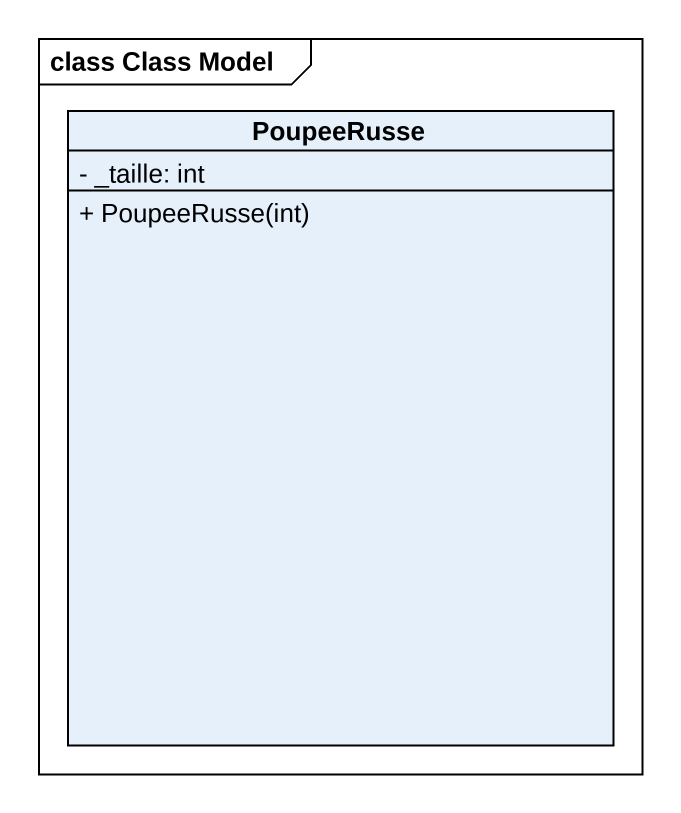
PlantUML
@startuml
mainframe class Class Model
hide circle
hide empty members
skinparam classAttributeIconSize 0
class PoupeeRusse {
  - _taille: int
  + PoupeeRusse(int)
}
@enduml
